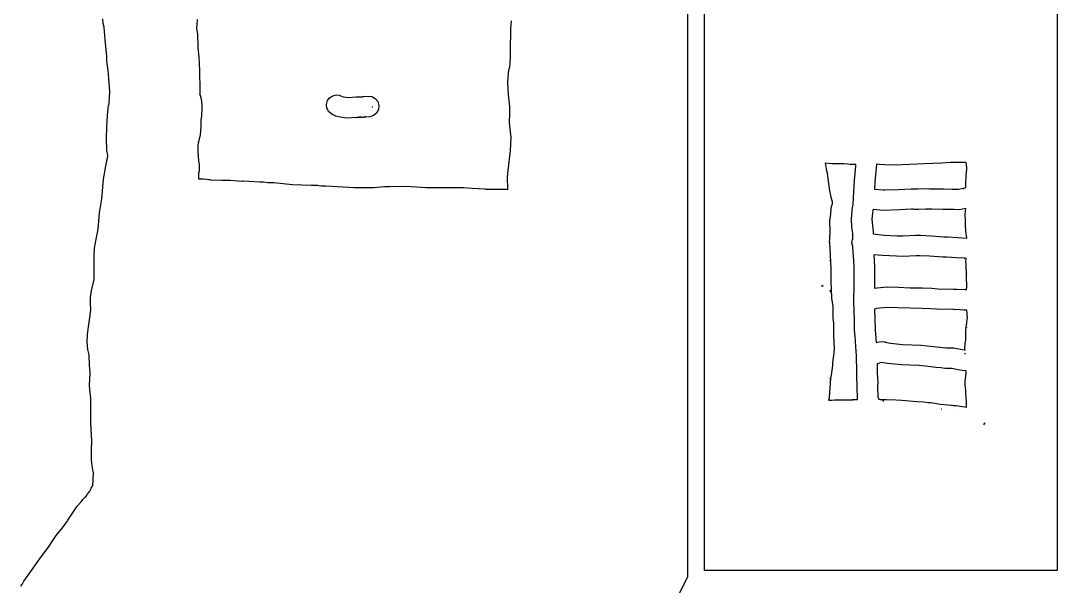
# Model space of a CAD drawing. Extents: x -1 to 629, y 2 to 3679.
# Drawn here: x 386.5 to 628.8, y 1870.8 to 2002.9 of the extents above; entities that cross this region are included whole.
import ezdxf

# ---------------------------------------------------------------- set-up
doc = ezdxf.new("R2010")
doc.units = 0

msp = doc.modelspace()

# ---------------------------------------------------------------- linework, layer by layer
at = {"layer": 'Calque 1'}
for p, q in [((628.826, 2272.6), (628.826, 1874.48)), ((546.329, 1874.48), (546.329, 2065.53)), ((542.329, 2063.93), (542.329, 1872.95)), ((405.714, 2002.27), (405.629333, 2003.35479)), ((405.987, 2001.41), (405.71448, 2002.267249)), ((427.733, 2003.26), (427.598063, 2001.01634)), ((501.046, 2001.04), (501.180937, 2002.93441)), ((405.987, 2001.39), (405.987, 2001.41)), ((406.167, 1998.55), (405.987084, 2001.39427)), ((427.598, 2001.02), (427.785854, 1999.86906)), ((427.786, 1999.87), (427.841562, 1996.63944)), ((501.088, 1999.02), (501.045667, 2001.04671)), ((406.577, 1994.61), (406.166896, 1998.547)), ((500.977, 1995.79), (501.014042, 1997.83787)), ((501.014, 1997.84), (501.088083, 1999.02004)), ((427.841, 1996.64), (428.081771, 1994.39104)), ((500.961, 1994.56), (500.976875, 1995.78767)), ((406.627, 1993.5), (406.576729, 1994.61125)), ((406.931, 1991.3), (406.62673, 1993.49604)), ((428.082, 1994.39), (428.224875, 1991.29702)), ((500.808, 1992.12), (500.929708, 1992.987832)), ((500.93, 1992.99), (500.96175, 1994.55898)), ((407.037, 1989.41), (406.931167, 1991.30706)), ((428.225, 1991.29), (428.341417, 1986.5963)), ((500.374, 1988.52), (500.503646, 1990.73191)), ((500.504, 1990.74), (500.691854, 1991.79569)), ((500.692, 1991.79), (500.808417, 1992.120729)), ((407.288, 1986.35), (407.036646, 1989.40858)), ((500.48, 1985.64), (500.374167, 1988.5266)), ((407.177, 1983.72), (407.2405, 1985.00323)), ((407.241, 1985.01), (407.278042, 1986.35144)), ((407.278, 1986.35), (407.288, 1986.35)), ((428.307, 1985.74), (428.293771, 1985.856417)), ((428.294, 1985.85), (428.307229, 1985.733583)), ((428.307, 1985.74), (428.317583, 1985.665917)), ((428.307, 1985.74), (428.307, 1985.74)), ((428.355, 1985.85), (428.307375, 1985.744167)), ((428.318, 1985.67), (428.638145, 1984.677814)), ((428.341, 1986.6), (428.354229, 1985.845938)), ((458.607, 1984.85), (459.104416, 1985.252166)), ((459.104, 1985.25), (459.683437, 1985.501354)), ((459.684, 1985.5), (460.311062, 1985.59525)), ((460.308, 1985.6), (460.890083, 1985.539146)), ((460.311, 1985.6), (460.308, 1985.6)), ((460.89, 1985.53), (461.456208, 1985.318334)), ((461.457, 1985.32), (461.830062, 1985.1295)), ((461.83, 1985.13), (463.0656, 1985.024167)), ((463.065, 1985.03), (464.9065, 1985.135833)), ((464.907, 1985.13), (466.24579, 1985.174979)), ((466.246, 1985.18), (466.375, 1985.18)), ((466.375, 1985.18), (466.546979, 1985.198521)), ((466.547, 1985.2), (466.692521, 1985.213229)), ((466.693, 1985.21), (467.595228, 1985.297312)), ((467.595, 1985.3), (468.542207, 1985.202104)), ((468.542, 1985.2), (469.348978, 1984.760792)), ((500.633, 1984.29), (500.479542, 1985.63673)), ((406.884, 1982.45), (406.926333, 1982.72252)), ((406.926, 1982.72), (407.010667, 1983.0375)), ((407.011, 1983.04), (407.156521, 1983.577103)), ((407.156, 1983.58), (407.177167, 1983.722875)), ((428.638, 1984.67), (428.786166, 1983.24919)), ((428.786, 1983.25), (428.780708, 1982.27898)), ((458.059, 1982.48), (457.955813, 1983.392811)), ((457.956, 1983.39), (458.220583, 1984.305457)), ((458.221, 1984.3), (458.607291, 1984.842395)), ((468.706, 1982.79), (468.663667, 1982.850854)), ((468.664, 1982.85), (468.682521, 1982.738875)), ((468.664, 1982.85), (468.664, 1982.85)), ((468.682, 1982.74), (468.705813, 1982.790271)), ((469.349, 1984.76), (469.933728, 1984.048272)), ((469.934, 1984.05), (470.211812, 1983.137189)), ((470.212, 1983.13), (470.111458, 1982.182793)), ((470.212, 1983.13), (470.212, 1983.13)), ((500.837, 1982.87), (500.633271, 1984.2961)), ((500.787, 1981.26), (500.837271, 1982.86602)), ((406.582, 1978.02), (406.732812, 1980.8087)), ((406.733, 1980.81), (406.883812, 1982.45041)), ((428.691, 1980.73), (428.558708, 1979.68225)), ((428.781, 1982.28), (428.691042, 1980.7269)), ((458.499, 1981.67), (458.059792, 1982.479624)), ((459.239, 1981.07), (458.498168, 1981.667958)), ((460.142, 1980.63), (459.239772, 1981.069208)), ((461.52, 1980.29), (460.14152, 1980.62602)), ((462.769, 1980.2), (461.52017, 1980.29525)), ((464.883, 1980.32), (462.76898, 1980.198292)), ((464.941, 1980.29), (464.882792, 1980.32175)), ((465.044, 1980.27), (464.940813, 1980.283229)), ((465.084, 1980.27), (465.044, 1980.27)), ((465.124, 1980.3), (465.084313, 1980.273542)), ((465.166, 1980.34), (465.123667, 1980.305604)), ((465.917, 1980.36), (465.165584, 1980.330896)), ((465.952, 1980.38), (465.698, 1980.454083)), ((465.698, 1980.45), (465.917604, 1980.360042)), ((466.055, 1980.37), (465.951813, 1980.380583)), ((466.129, 1980.37), (466.055, 1980.37)), ((466.182, 1980.35), (466.110563, 1980.360583)), ((466.111, 1980.36), (466.129521, 1980.367937)), ((466.513, 1980.36), (466.182271, 1980.349417)), ((466.709, 1980.38), (466.513209, 1980.361479)), ((468.05, 1980.51), (466.70856, 1980.380354)), ((466.875, 1980.42), (466.803563, 1980.401479)), ((466.804, 1980.4), (466.954812, 1980.439687)), ((467.19, 1980.53), (466.875146, 1980.426813)), ((466.955, 1980.44), (467.11375, 1980.490271)), ((467.113, 1980.49), (467.189729, 1980.52175)), ((467.19, 1980.53), (467.19, 1980.53)), ((468.963, 1980.79), (468.050189, 1980.512188)), ((469.672, 1981.37), (468.962918, 1980.785272)), ((470.111, 1982.18), (469.671792, 1981.373022)), ((500.779, 1979.16), (500.786937, 1981.2555)), ((406.479, 1975.46), (406.582187, 1978.02646)), ((428.55, 1978.24), (428.380667, 1976.27679)), ((428.558, 1979.68), (428.550063, 1978.23538)), ((501.168, 1975.66), (500.779063, 1979.16837)), ((406.598, 1972.64), (406.478938, 1975.46045)), ((428.381, 1976.27), (428.002646, 1974.66927)), ((500.993, 1972.59), (501.167625, 1975.65916)), ((427.894, 1972.96), (427.833146, 1972.36998)), ((427.905, 1973.9), (427.883833, 1973.825917)), ((427.884, 1973.83), (427.894583, 1972.962168)), ((428.034, 1974.64), (427.904354, 1973.904459)), ((428.003, 1974.67), (428.03475, 1974.738792)), ((428.034, 1974.74), (428.034, 1974.64)), ((406.341, 1968.94), (406.827833, 1971.32125)), ((406.828, 1971.55), (406.597813, 1972.64008)), ((406.828, 1971.32), (406.828, 1971.55)), ((427.833, 1972.37), (427.981166, 1971.35665)), ((427.982, 1971.36), (428.026979, 1970.12175)), ((500.427, 1967.9), (500.993208, 1972.58576)), ((405.812, 1965.91), (406.341166, 1968.94741)), ((428.027, 1970.12), (428.087854, 1969.84748)), ((428.087, 1969.84), (428.158437, 1969.461646)), ((428.159, 1969.47), (428.188104, 1967.89573)), ((576.077, 1969.48), (574.561, 1969.62)), ((574.561, 1969.62), (574.672, 1969.29)), ((574.563, 1969.61), (574.561, 1969.61)), ((574.561, 1969.61), (574.561, 1969.61)), ((574.561, 1969.61), (574.561, 1969.61)), ((574.561, 1969.61), (574.563, 1969.61)), ((574.672, 1969.29), (574.881, 1967.86)), ((578.953, 1969.49), (576.077, 1969.48)), ((579.847, 1969.38), (578.953, 1969.49)), ((578.953, 1969.49), (578.953, 1969.49)), ((580.392, 1969.35), (579.847, 1969.38)), ((579.847, 1969.38), (579.847, 1969.38)), ((580.836, 1969.34), (580.392, 1969.35)), ((581.733, 1969.37), (580.836, 1969.34)), ((581.387, 1965.59), (581.691, 1969.02)), ((581.691, 1969.02), (581.733, 1969.37)), ((586.461, 1968.55), (586.165, 1965.2)), ((586.554, 1969.38), (586.461, 1968.55)), ((587.218, 1969.37), (586.554, 1969.38)), ((587.221, 1969.37), (587.218, 1969.37)), ((589.806, 1969.2), (587.221, 1969.37)), ((592.571, 1969.25), (589.806, 1969.2)), ((597.82, 1969.49), (592.571, 1969.25)), ((601.863, 1969.65), (597.82, 1969.49)), ((603.895, 1969.82), (601.863, 1969.65)), ((603.897, 1969.82), (603.895, 1969.82)), ((605.546, 1969.84), (603.897, 1969.83)), ((603.897, 1969.83), (603.897, 1969.82)), ((606.945, 1969.79), (605.546, 1969.84)), ((606.948, 1969.79), (606.945, 1969.79)), ((606.945, 1969.79), (606.945, 1969.79)), ((606.945, 1969.79), (606.945, 1969.79)), ((606.945, 1969.79), (606.945, 1969.79)), ((607.358, 1969.79), (606.948, 1969.78)), ((606.948, 1969.78), (606.948, 1969.79)), ((607.435, 1969.76), (607.358, 1969.79)), ((607.604, 1969.68), (607.435, 1969.76)), ((607.541, 1966.76), (607.681, 1968.18)), ((607.681, 1968.18), (607.604, 1969.68)), ((405.428, 1961.31), (405.811645, 1965.90052)), ((428.053, 1965.97), (428.198521, 1965.959417)), ((428.064, 1967.29), (428.053417, 1965.96973)), ((428.188, 1967.89), (428.063646, 1967.292042)), ((428.198, 1965.96), (429.093, 1965.96)), ((429.093, 1965.96), (429.944957, 1965.8965)), ((429.945, 1965.9), (430.370979, 1965.841792)), ((430.371, 1965.84), (430.601187, 1965.795021)), ((430.601, 1965.8), (430.617, 1965.8)), ((430.617, 1965.8), (430.794271, 1965.786771)), ((430.794, 1965.78), (433.50862, 1965.692688)), ((433.509, 1965.7), (435.53571, 1965.66825)), ((435.535, 1965.66), (438.25756, 1965.480084)), ((500.342, 1963.53), (500.299667, 1966.451)), ((500.3, 1966.45), (500.427, 1967.90256)), ((574.881, 1967.86), (574.894, 1967.91)), ((574.881, 1967.86), (574.881, 1967.86)), ((574.894, 1967.91), (575.01, 1967.36)), ((575.01, 1967.36), (575.01, 1967.36)), ((575.01, 1967.36), (575.135, 1966.54)), ((575.135, 1966.54), (575.166, 1966.16)), ((575.166, 1966.16), (575.259, 1965.57)), ((581.233, 1962.93), (581.387, 1965.59)), ((607.469, 1965.58), (607.504, 1966.06)), ((607.504, 1966.06), (607.514, 1966.21)), ((607.514, 1966.46), (607.541, 1966.76)), ((607.514, 1966.21), (607.514, 1966.46)), ((438.258, 1965.48), (438.284, 1965.48)), ((438.284, 1965.48), (438.477146, 1965.493229)), ((438.478, 1965.5), (439.79562, 1965.460313)), ((439.795, 1965.46), (442.40114, 1965.2695)), ((442.401, 1965.27), (443.186812, 1965.251479)), ((443.187, 1965.25), (444.21358, 1965.170625)), ((444.214, 1965.17), (444.359521, 1965.143542)), ((444.359, 1965.14), (444.657979, 1965.124125)), ((444.658, 1965.13), (445.631665, 1965.100896)), ((445.632, 1965.1), (450.02937, 1964.629042)), ((450.029, 1964.63), (454.39991, 1964.53475)), ((454.4, 1964.53), (455.75202, 1964.471792)), ((455.752, 1964.47), (455.802, 1964.47)), ((455.802, 1964.47), (455.847, 1964.47)), ((455.847, 1964.47), (456.161854, 1964.427667)), ((456.162, 1964.43), (456.180521, 1964.408833)), ((456.181, 1964.41), (456.686354, 1964.375604)), ((456.686, 1964.38), (457.73375, 1964.342958)), ((457.734, 1964.34), (461.86943, 1964.141563)), ((461.869, 1964.14), (464.46985, 1963.970667)), ((464.47, 1963.97), (468.92558, 1963.999104)), ((468.926, 1964), (471.593, 1964.161396)), ((471.593, 1964.16), (472.704, 1964.16)), ((472.704, 1964.16), (476.4161, 1964.25525)), ((476.416, 1964.26), (478.97716, 1964.140938)), ((478.977, 1964.14), (481.21802, 1963.936271)), ((481.218, 1963.93), (484.60731, 1963.980271)), ((484.608, 1963.98), (487.2115, 1963.950896)), ((487.211, 1963.96), (487.234813, 1963.962646)), ((487.235, 1963.96), (487.53927, 1963.962646)), ((487.539, 1963.96), (488.49679, 1963.965292)), ((488.497, 1963.97), (489.367478, 1963.980583)), ((489.367, 1963.98), (489.661, 1963.98)), ((489.661, 1963.98), (489.751, 1963.98)), ((489.751, 1963.98), (489.793, 1963.98)), ((489.793, 1963.98), (489.828, 1963.98)), ((489.828, 1963.98), (490.015854, 1963.966771)), ((490.016, 1963.96), (491.95804, 1963.795959)), ((491.958, 1963.8), (495.05891, 1963.614792)), ((495.059, 1963.61), (497.15185, 1963.535917)), ((497.151, 1963.54), (499.924, 1963.54)), ((499.924, 1963.54), (500.342041, 1963.526771)), ((575.259, 1965.57), (575.513, 1963.68)), ((575.513, 1963.68), (575.653, 1962.85)), ((586.073, 1963.61), (586.062, 1963.61)), ((586.062, 1963.61), (588.16, 1963.43)), ((586.165, 1965.2), (586.073, 1963.61)), ((588.16, 1963.43), (588.591, 1963.43)), ((588.591, 1963.43), (588.594, 1963.44)), ((588.594, 1963.44), (591.684, 1963.53)), ((591.684, 1963.53), (594.687, 1963.69)), ((594.687, 1963.69), (596.039, 1963.69)), ((596.039, 1963.69), (596.209, 1963.68)), ((596.209, 1963.68), (596.301, 1963.68)), ((596.301, 1963.68), (598.291, 1963.71)), ((598.291, 1963.71), (598.884, 1963.69)), ((598.884, 1963.69), (599.003, 1963.67)), ((599.003, 1963.67), (599.09, 1963.67)), ((599.09, 1963.67), (599.236, 1963.67)), ((599.236, 1963.67), (602.186, 1963.65)), ((602.186, 1963.65), (602.188, 1963.65)), ((602.188, 1963.65), (604.157, 1963.6)), ((604.157, 1963.6), (604.599, 1963.61)), ((604.599, 1963.61), (605.697, 1963.58)), ((605.697, 1963.58), (606.406, 1963.71)), ((606.406, 1963.71), (607.194, 1963.89)), ((606.932, 1963.74), (606.824, 1963.67)), ((606.824, 1963.67), (606.826, 1963.67)), ((606.826, 1963.67), (606.953, 1963.75)), ((606.943, 1963.75), (606.932, 1963.74)), ((606.953, 1963.75), (606.943, 1963.75)), ((607.194, 1963.89), (607.422, 1963.96)), ((607.422, 1963.96), (607.435, 1963.96)), ((607.435, 1963.96), (607.459, 1964.42)), ((607.459, 1964.42), (607.469, 1965.58)), ((404.899, 1958.08), (405.428166, 1961.3132)), ((575.653, 1962.85), (575.886, 1961.7)), ((575.886, 1961.7), (576.227, 1960.72)), ((581.114, 1960.13), (581.233, 1962.93)), ((575.905, 1959.07), (575.825, 1957.72)), ((575.934, 1959.42), (575.905, 1959.07)), ((576.172, 1960.05), (575.934, 1959.42)), ((576.227, 1960.72), (576.172, 1960.05)), ((580.678, 1956.51), (580.881, 1958.75)), ((580.881, 1958.75), (581.053, 1959.65)), ((581.053, 1959.65), (581.114, 1960.13)), ((585.739, 1958.61), (585.615, 1957.98)), ((585.774, 1958.8), (585.739, 1958.61)), ((588.134, 1958.62), (585.774, 1958.8)), ((591.936, 1958.73), (588.134, 1958.62)), ((594.716, 1958.88), (591.936, 1958.73)), ((595.09, 1958.87), (594.716, 1958.88)), ((595.296, 1958.85), (595.09, 1958.87)), ((595.394, 1958.85), (595.296, 1958.85)), ((595.687, 1958.85), (595.394, 1958.85)), ((596.383, 1958.86), (595.687, 1958.85)), ((598.196, 1958.89), (596.383, 1958.86)), ((596.383, 1958.86), (596.383, 1958.86)), ((598.288, 1958.89), (598.196, 1958.89)), ((598.246, 1958.92), (598.209, 1958.92)), ((598.209, 1958.92), (598.288, 1958.89)), ((598.413, 1958.89), (598.246, 1958.92)), ((598.423, 1958.89), (598.413, 1958.89)), ((598.434, 1958.89), (598.423, 1958.89)), ((598.611, 1958.87), (598.434, 1958.89)), ((598.743, 1958.87), (598.611, 1958.87)), ((599.236, 1958.87), (598.743, 1958.87)), ((599.204, 1958.91), (599.217, 1958.91)), ((599.217, 1958.91), (599.204, 1958.91)), ((599.204, 1958.91), (599.204, 1958.91)), ((599.402, 1958.98), (599.225, 1958.93)), ((599.225, 1958.93), (599.27, 1958.94)), ((599.225, 1958.93), (599.225, 1958.93)), ((602.069, 1958.85), (599.236, 1958.87)), ((599.27, 1958.94), (599.402, 1958.98)), ((599.402, 1958.98), (599.415, 1958.98)), ((599.415, 1958.98), (599.402, 1958.98)), ((599.402, 1958.98), (599.402, 1958.98)), ((604.247, 1958.8), (602.069, 1958.85)), ((602.069, 1958.85), (602.069, 1958.85)), ((604.249, 1958.8), (604.247, 1958.8)), ((604.247, 1958.8), (604.247, 1958.8)), ((604.247, 1958.8), (604.247, 1958.8)), ((604.247, 1958.8), (604.247, 1958.8)), ((604.247, 1958.8), (604.247, 1958.8)), ((604.252, 1958.8), (604.249, 1958.8)), ((604.249, 1958.8), (604.249, 1958.8)), ((604.249, 1958.8), (604.249, 1958.8)), ((604.249, 1958.8), (604.249, 1958.8)), ((604.249, 1958.8), (604.249, 1958.8)), ((604.249, 1958.8), (604.249, 1958.8)), ((604.255, 1958.8), (604.252, 1958.8)), ((604.252, 1958.8), (604.252, 1958.8)), ((604.252, 1958.8), (604.252, 1958.8)), ((604.252, 1958.8), (604.252, 1958.8)), ((604.252, 1958.8), (604.252, 1958.8)), ((604.257, 1958.8), (604.255, 1958.8)), ((604.255, 1958.8), (604.255, 1958.8)), ((604.255, 1958.8), (604.255, 1958.8)), ((604.255, 1958.8), (604.255, 1958.8)), ((604.614, 1958.81), (604.257, 1958.79)), ((604.257, 1958.79), (604.257, 1958.8)), ((605.998, 1958.78), (604.614, 1958.81)), ((607.385, 1959.02), (605.998, 1958.78)), ((607.3, 1957.58), (607.358, 1958.5)), ((607.358, 1958.5), (607.461, 1958.99)), ((607.461, 1959.01), (607.385, 1959.02)), ((607.461, 1958.99), (607.461, 1959.01)), ((404.537, 1954.2), (404.899479, 1958.07879)), ((575.825, 1957.72), (575.55, 1956.1)), ((575.55, 1956.1), (575.621, 1953.84)), ((580.678, 1956.5), (580.678, 1956.51)), ((580.823, 1954.68), (580.678, 1956.5)), ((585.615, 1957.98), (585.472, 1956.56)), ((585.472, 1956.56), (585.482, 1956.56)), ((585.482, 1956.56), (585.789, 1953.6)), ((607.403, 1956.31), (607.3, 1957.58)), ((607.356, 1955.36), (607.403, 1956.31)), ((404.14, 1952.24), (404.536875, 1954.19791)), ((575.621, 1953.84), (575.566, 1952.02)), ((580.995, 1953.27), (580.823, 1954.68)), ((585.789, 1953.6), (585.808, 1953.11)), ((607.438, 1953.78), (607.356, 1955.36)), ((607.694, 1952.18), (607.438, 1953.78)), ((403.732, 1949.78), (404.139458, 1952.24591)), ((575.566, 1952.02), (575.529, 1951.11)), ((575.529, 1951.11), (575.534, 1951.15)), ((575.534, 1951.15), (575.574, 1950.8)), ((580.828, 1951.01), (580.966, 1951.85)), ((580.966, 1951.84), (580.995, 1951.89)), ((580.966, 1951.85), (580.966, 1951.84)), ((580.995, 1951.89), (580.995, 1953.27)), ((585.808, 1953.11), (585.863, 1953.1)), ((585.863, 1953.1), (588.335, 1952.82)), ((588.335, 1952.82), (591.393, 1952.68)), ((591.393, 1952.68), (592.798, 1952.66)), ((592.798, 1952.66), (595.64, 1952.8)), ((595.64, 1952.8), (596.82, 1952.8)), ((596.82, 1952.8), (599.302, 1952.7)), ((599.302, 1952.7), (602.31, 1952.45)), ((602.31, 1952.45), (603.13, 1952.44)), ((603.13, 1952.44), (605.601, 1952.31)), ((605.601, 1952.31), (607.697, 1952.16)), ((607.697, 1952.16), (607.694, 1952.18)), ((403.635, 1947.73), (403.732896, 1949.77523)), ((575.574, 1950.8), (575.643, 1949.75)), ((575.643, 1949.75), (575.69, 1948.13)), ((580.99, 1950.18), (580.828, 1951.01)), ((580.998, 1949.83), (580.99, 1950.18)), ((581.154, 1948.09), (580.998, 1949.83)), ((403.653, 1945.83), (403.634479, 1947.735)), ((575.656, 1946.9), (575.645, 1946.89)), ((575.645, 1946.89), (575.645, 1946.89)), ((575.645, 1946.89), (575.656, 1946.89)), ((575.656, 1946.9), (575.666, 1946.93)), ((575.666, 1946.93), (575.656, 1946.89)), ((575.656, 1946.89), (575.656, 1946.9)), ((575.656, 1946.9), (575.656, 1946.9)), ((575.656, 1946.9), (575.656, 1946.9)), ((575.656, 1946.9), (575.656, 1946.9)), ((575.656, 1946.89), (575.656, 1946.9)), ((575.666, 1946.93), (575.666, 1946.95)), ((575.666, 1946.95), (575.666, 1946.93)), ((575.666, 1946.93), (575.666, 1946.93)), ((575.69, 1948.13), (575.704, 1947.89)), ((575.704, 1947.89), (575.733, 1947.7)), ((575.733, 1947.7), (575.791, 1947)), ((575.791, 1947), (575.828, 1946.13)), ((581.339, 1945.5), (581.154, 1948.09)), ((585.951, 1948.26), (585.94, 1948.26)), ((585.94, 1948.26), (586.12, 1945.52)), ((587.956, 1948.05), (585.951, 1948.26)), ((591.269, 1947.9), (587.956, 1948.05)), ((591.269, 1947.89), (591.269, 1947.9)), ((592.822, 1947.87), (591.269, 1947.89)), ((595.801, 1948.01), (592.822, 1947.87)), ((592.822, 1947.87), (592.822, 1947.87)), ((596.762, 1948.01), (595.801, 1948.01)), ((598.944, 1947.93), (596.762, 1948.01)), ((602.082, 1947.67), (598.944, 1947.93)), ((602.958, 1947.66), (602.082, 1947.67)), ((602.082, 1947.67), (602.082, 1947.67)), ((605.297, 1947.53), (602.958, 1947.66)), ((602.958, 1947.66), (602.958, 1947.66)), ((602.958, 1947.66), (602.958, 1947.66)), ((602.958, 1947.66), (602.958, 1947.66)), ((607.157, 1947.41), (605.297, 1947.53)), ((605.297, 1947.53), (605.297, 1947.53)), ((607.157, 1947.4), (607.157, 1947.41)), ((607.496, 1947.36), (607.157, 1947.4)), ((607.483, 1946.6), (607.496, 1947.36)), ((607.493, 1945.97), (607.483, 1946.6)), ((403.616, 1942.45), (403.653042, 1945.82872)), ((575.828, 1946.13), (575.873, 1945.43)), ((575.873, 1945.43), (575.862, 1941.91)), ((581.329, 1944.17), (581.339, 1945.5)), ((581.35, 1941.41), (581.329, 1944.17)), ((586.12, 1945.52), (586.11, 1944.18)), ((586.11, 1944.18), (586.128, 1941.28)), ((607.509, 1945.78), (607.493, 1945.97)), ((607.52, 1945.71), (607.509, 1945.78)), ((607.509, 1945.69), (607.52, 1945.71)), ((607.509, 1945.64), (607.509, 1945.69)), ((607.509, 1945.6), (607.509, 1945.64)), ((607.509, 1945.52), (607.509, 1945.6)), ((607.509, 1945.47), (607.509, 1945.52)), ((607.522, 1945.38), (607.509, 1945.47)), ((607.522, 1945.31), (607.522, 1945.38)), ((607.522, 1945.19), (607.522, 1945.31)), ((607.535, 1945.02), (607.522, 1945.19)), ((607.554, 1944.98), (607.535, 1945.02)), ((607.565, 1944.43), (607.554, 1944.98)), ((607.575, 1944.2), (607.565, 1944.43)), ((607.586, 1944.14), (607.575, 1944.2)), ((607.578, 1943.76), (607.588, 1943.78)), ((607.586, 1944.12), (607.586, 1944.14)), ((607.607, 1943.96), (607.586, 1944.12)), ((607.586, 1944.12), (607.586, 1944.12)), ((607.586, 1943.83), (607.586, 1943.96)), ((607.586, 1943.96), (607.615, 1943.88)), ((607.588, 1943.78), (607.586, 1943.83)), ((607.625, 1943.9), (607.607, 1943.96)), ((607.615, 1943.88), (607.625, 1943.9)), ((402.926, 1939.53), (403.616562, 1942.4457)), ((575.862, 1941.91), (575.92, 1940.19)), ((581.228, 1937.27), (581.35, 1941.41)), ((607.578, 1943.71), (607.578, 1943.76)), ((607.578, 1943.56), (607.578, 1943.71)), ((607.578, 1943.41), (607.578, 1943.56)), ((607.578, 1943.32), (607.578, 1943.41)), ((607.588, 1943.29), (607.578, 1943.32)), ((607.588, 1942.84), (607.588, 1943.29)), ((607.655, 1941.13), (607.588, 1942.84)), ((402.764, 1938.16), (402.925396, 1939.53583)), ((573.936, 1941.04), (573.69, 1941.02)), ((573.69, 1941.02), (574.053, 1941)), ((574.053, 1941), (573.936, 1941.04)), ((574.053, 1941), (574.053, 1941)), ((575.69, 1939.9), (575.64, 1939.97)), ((575.64, 1939.97), (575.64, 1939.97)), ((575.64, 1939.97), (575.823, 1939.65)), ((575.823, 1939.66), (575.69, 1939.9)), ((575.846, 1939.61), (575.823, 1939.66)), ((575.823, 1939.66), (575.846, 1939.61)), ((575.823, 1939.65), (575.823, 1939.66)), ((575.846, 1939.61), (575.846, 1939.61)), ((575.92, 1940.19), (575.992, 1939.51)), ((575.992, 1939.51), (576.045, 1938.77)), ((586.128, 1941.28), (586.102, 1940.45)), ((586.102, 1940.45), (586.71, 1940.53)), ((586.71, 1940.53), (589.052, 1940.73)), ((589.052, 1940.73), (591.684, 1940.66)), ((591.684, 1940.66), (594.46, 1940.54)), ((594.46, 1940.54), (597.27, 1940.51)), ((597.27, 1940.51), (599.503, 1940.41)), ((599.503, 1940.41), (600.868, 1940.3)), ((600.868, 1940.3), (604.57, 1940.22)), ((604.57, 1940.22), (605.324, 1940.24)), ((605.324, 1940.24), (607.176, 1940.13)), ((607.176, 1940.13), (607.618, 1940.11)), ((607.618, 1940.11), (607.639, 1940.44)), ((607.618, 1940.11), (607.618, 1940.11)), ((607.639, 1940.44), (607.644, 1940.49)), ((607.644, 1940.49), (607.655, 1941.12)), ((607.655, 1941.12), (607.655, 1941.13)), ((402.775, 1936.98), (402.764417, 1938.15739)), ((402.881, 1935.26), (402.775167, 1936.98244)), ((576.045, 1938.77), (576.034, 1938.43)), ((576.034, 1938.43), (576.034, 1938.43)), ((576.034, 1938.43), (576.055, 1938.08)), ((576.055, 1938.08), (576.346, 1936.19)), ((581.416, 1933.03), (581.228, 1937.27)), ((402.243, 1930.83), (402.690145, 1934.14522)), ((402.69, 1934.15), (402.803771, 1934.808812)), ((402.804, 1934.81), (402.872792, 1935.20952)), ((402.873, 1935.21), (402.880937, 1935.260271)), ((576.346, 1936.19), (576.333, 1934.46)), ((576.333, 1934.46), (576.376, 1933.5)), ((586.581, 1935.65), (586.075, 1935.49)), ((586.075, 1935.49), (586.202, 1933.21)), ((587.335, 1935.77), (586.581, 1935.65)), ((587.337, 1935.77), (587.335, 1935.77)), ((589.189, 1935.93), (587.337, 1935.77)), ((591.454, 1935.86), (589.189, 1935.93)), ((594.415, 1935.74), (591.454, 1935.86)), ((597.124, 1935.71), (594.415, 1935.74)), ((599.209, 1935.61), (597.124, 1935.71)), ((600.582, 1935.5), (599.209, 1935.61)), ((604.607, 1935.42), (600.582, 1935.5)), ((604.609, 1935.42), (604.607, 1935.42)), ((604.607, 1935.42), (604.607, 1935.42)), ((604.612, 1935.42), (604.609, 1935.42)), ((604.609, 1935.42), (604.609, 1935.42)), ((604.609, 1935.42), (604.609, 1935.42)), ((604.609, 1935.42), (604.609, 1935.42)), ((604.609, 1935.42), (604.609, 1935.42)), ((604.609, 1935.42), (604.609, 1935.42)), ((604.614, 1935.42), (604.612, 1935.42)), ((604.612, 1935.42), (604.612, 1935.42)), ((604.612, 1935.42), (604.612, 1935.42)), ((604.612, 1935.42), (604.612, 1935.42)), ((604.617, 1935.42), (604.614, 1935.42)), ((604.614, 1935.42), (604.614, 1935.42)), ((604.614, 1935.42), (604.614, 1935.42)), ((604.614, 1935.42), (604.614, 1935.42)), ((604.614, 1935.42), (604.614, 1935.42)), ((604.614, 1935.42), (604.614, 1935.42)), ((604.614, 1935.42), (604.614, 1935.42)), ((604.62, 1935.42), (604.617, 1935.42)), ((604.617, 1935.42), (604.617, 1935.42)), ((604.617, 1935.42), (604.617, 1935.42)), ((604.617, 1935.42), (604.617, 1935.42)), ((604.617, 1935.42), (604.617, 1935.42)), ((604.617, 1935.42), (604.617, 1935.42)), ((604.622, 1935.42), (604.62, 1935.42)), ((604.62, 1935.42), (604.62, 1935.42)), ((604.62, 1935.42), (604.62, 1935.42)), ((605.289, 1935.43), (604.622, 1935.41)), ((604.622, 1935.41), (604.622, 1935.42)), ((604.622, 1935.42), (604.622, 1935.42)), ((604.622, 1935.42), (604.622, 1935.42)), ((607.012, 1935.33), (605.289, 1935.43)), ((605.289, 1935.43), (605.289, 1935.43)), ((607.652, 1935.3), (607.012, 1935.33)), ((607.76, 1934.53), (607.652, 1935.3)), ((607.782, 1934.46), (607.76, 1934.53)), ((607.792, 1934.23), (607.782, 1934.46)), ((607.795, 1934.23), (607.792, 1934.23)), ((607.864, 1933.53), (607.795, 1934.23)), ((576.376, 1933.5), (576.479, 1932.17)), ((576.479, 1932.17), (576.479, 1931.49)), ((581.445, 1930.76), (581.416, 1933.03)), ((586.202, 1933.21), (586.234, 1930.93)), ((607.506, 1931.23), (607.602, 1931.92)), ((607.602, 1931.92), (607.665, 1932.14)), ((607.665, 1932.14), (607.7, 1932.53)), ((607.7, 1932.53), (607.864, 1933.53)), ((401.962, 1927.88), (402.062542, 1929.53629)), ((402.063, 1929.54), (402.242916, 1930.8391)), ((576.479, 1931.49), (576.481, 1931.5)), ((576.481, 1931.5), (576.537, 1929.44)), ((576.537, 1929.44), (576.635, 1926.24)), ((581.445, 1930.75), (581.445, 1930.76)), ((581.524, 1929.78), (581.445, 1930.75)), ((581.575, 1929.3), (581.524, 1929.78)), ((581.688, 1926.77), (581.575, 1929.3)), ((586.239, 1930.62), (586.223, 1930.72)), ((586.223, 1930.72), (586.345, 1929.74)), ((586.234, 1930.93), (586.239, 1930.62)), ((586.345, 1929.74), (586.446, 1927.77)), ((607.416, 1928.21), (607.427, 1929.72)), ((607.427, 1929.72), (607.475, 1930.71)), ((607.475, 1930.71), (607.506, 1931.23)), ((607.583, 1931.33), (607.573, 1931.33)), ((607.573, 1931.33), (607.583, 1931.26)), ((607.583, 1931.28), (607.583, 1931.33)), ((607.583, 1931.27), (607.583, 1931.28)), ((607.583, 1931.26), (607.583, 1931.27)), ((402.156, 1926.12), (401.962854, 1927.87683)), ((586.446, 1927.77), (587.144, 1927.92)), ((587.144, 1927.92), (588.001, 1927.98)), ((587.144, 1927.92), (587.144, 1927.92)), ((588.001, 1927.98), (588.52, 1927.9)), ((588.52, 1927.9), (588.695, 1927.8)), ((588.695, 1927.8), (588.52, 1927.79)), ((588.52, 1927.79), (589.819, 1927.56)), ((589.819, 1927.56), (592.671, 1927.28)), ((592.671, 1927.28), (596.91, 1927.13)), ((596.91, 1927.13), (599.918, 1926.83)), ((599.918, 1926.83), (601.373, 1926.61)), ((607.234, 1926.34), (607.311, 1927.55)), ((607.311, 1927.55), (607.416, 1928.21)), ((402.433, 1924.84), (402.155188, 1926.12058)), ((402.542, 1922.42), (402.433521, 1924.84623)), ((576.518, 1924.7), (576.357, 1923.59)), ((576.577, 1925.48), (576.518, 1924.7)), ((576.635, 1926.24), (576.577, 1925.48)), ((581.884, 1924.65), (581.688, 1926.77)), ((581.937, 1920.87), (581.884, 1924.65)), ((601.373, 1926.61), (602.061, 1926.56)), ((602.061, 1926.56), (602.794, 1926.5)), ((602.794, 1926.5), (602.794, 1926.5)), ((602.794, 1926.5), (604.532, 1926.46)), ((604.532, 1926.46), (605.313, 1926.35)), ((605.313, 1926.35), (607.078, 1925.99)), ((607.078, 1925.99), (607.26, 1925.95)), ((607.258, 1925.96), (607.234, 1926.34)), ((607.244, 1925.12), (607.234, 1925.12)), ((607.234, 1925.12), (607.244, 1925.12)), ((607.316, 1925.21), (607.244, 1925.12)), ((607.244, 1925.11), (607.258, 1925.12)), ((607.244, 1925.12), (607.244, 1925.11)), ((607.26, 1925.95), (607.258, 1925.96)), ((607.258, 1925.12), (607.316, 1925.17)), ((607.316, 1925.17), (607.316, 1925.21)), ((402.685, 1920.59), (402.542125, 1922.41827)), ((576.233, 1922.35), (576.032, 1920.72)), ((576.288, 1923.05), (576.233, 1922.35)), ((576.357, 1923.59), (576.288, 1923.05)), ((586.742, 1922.79), (586.731, 1920.89)), ((587.242, 1922.9), (586.742, 1922.79)), ((587.641, 1923.07), (587.242, 1922.9)), ((587.649, 1923.07), (587.641, 1923.07)), ((589.105, 1922.82), (587.649, 1923.07)), ((589.105, 1922.81), (589.105, 1922.82)), ((592.385, 1922.49), (589.105, 1922.81)), ((596.553, 1922.35), (592.385, 1922.49)), ((599.304, 1922.07), (596.553, 1922.35)), ((596.553, 1922.35), (596.553, 1922.35)), ((600.423, 1921.91), (599.304, 1922.07)), ((402.515, 1917.67), (402.684333, 1920.58306)), ((575.894, 1919.8), (575.815, 1919.25)), ((575.955, 1920.11), (575.894, 1919.8)), ((576.032, 1920.72), (575.955, 1920.11)), ((581.971, 1919.02), (581.937, 1920.87)), ((586.731, 1920.89), (586.747, 1920.89)), ((586.747, 1920.89), (586.776, 1919.22)), ((601.659, 1921.78), (600.423, 1921.91)), ((601.662, 1921.78), (601.659, 1921.78)), ((602.561, 1921.7), (601.662, 1921.78)), ((604.196, 1921.67), (602.561, 1921.7)), ((604.601, 1921.61), (604.196, 1921.67)), ((606.059, 1921.3), (604.601, 1921.61)), ((604.601, 1921.61), (604.601, 1921.61)), ((606.583, 1921.18), (606.059, 1921.3)), ((607.488, 1921.08), (606.583, 1921.18)), ((607.292, 1918.65), (607.483, 1920.03)), ((607.483, 1920.08), (607.493, 1920.36)), ((607.483, 1920.03), (607.483, 1920.08)), ((607.504, 1920.78), (607.488, 1921.08)), ((607.493, 1920.36), (607.504, 1920.78)), ((402.666, 1915.98), (402.515188, 1917.67862)), ((574.926, 1918.41), (574.926, 1918.41)), ((574.926, 1918.41), (574.926, 1918.41)), ((574.926, 1918.41), (574.926, 1918.41)), ((574.926, 1918.41), (574.926, 1918.41)), ((574.926, 1918.41), (574.926, 1918.41)), ((574.926, 1918.41), (574.926, 1918.41)), ((574.926, 1918.41), (574.928, 1918.41)), ((574.928, 1918.41), (574.926, 1918.41)), ((574.931, 1918.41), (574.928, 1918.42)), ((574.928, 1918.42), (574.928, 1918.42)), ((574.928, 1918.42), (574.928, 1918.42)), ((574.928, 1918.42), (574.928, 1918.41)), ((574.928, 1918.41), (574.928, 1918.41)), ((574.928, 1918.41), (574.928, 1918.41)), ((574.928, 1918.41), (574.928, 1918.41)), ((574.928, 1918.41), (574.928, 1918.41)), ((574.928, 1918.41), (574.928, 1918.41)), ((574.928, 1918.41), (574.931, 1918.41)), ((574.928, 1918.41), (574.928, 1918.41)), ((574.928, 1918.41), (574.928, 1918.41)), ((574.928, 1918.41), (574.928, 1918.41)), ((574.928, 1918.41), (574.928, 1918.41)), ((574.928, 1918.41), (574.928, 1918.41)), ((574.936, 1918.42), (574.936, 1918.42)), ((574.936, 1918.42), (574.936, 1918.42)), ((574.936, 1918.42), (574.936, 1918.42)), ((574.936, 1918.42), (574.936, 1918.42)), ((574.936, 1918.42), (574.936, 1918.42)), ((574.936, 1918.42), (574.936, 1918.42)), ((574.936, 1918.42), (574.936, 1918.42)), ((574.936, 1918.42), (574.939, 1918.42)), ((574.939, 1918.42), (574.936, 1918.42)), ((574.936, 1918.42), (574.936, 1918.42)), ((574.939, 1918.42), (574.939, 1918.42)), ((574.939, 1918.42), (574.939, 1918.42)), ((574.939, 1918.42), (574.939, 1918.42)), ((574.939, 1918.42), (574.939, 1918.42)), ((574.939, 1918.42), (574.939, 1918.42)), ((574.939, 1918.42), (574.939, 1918.42)), ((575.484, 1918.93), (575.494, 1918.94)), ((575.497, 1918.94), (575.484, 1918.92)), ((575.484, 1918.92), (575.484, 1918.93)), ((575.494, 1918.94), (575.497, 1918.94)), ((575.497, 1918.94), (575.497, 1918.94)), ((575.497, 1918.94), (575.497, 1918.94)), ((575.5, 1918.95), (575.51, 1918.97)), ((575.508, 1918.97), (575.5, 1918.95)), ((575.5, 1918.95), (575.5, 1918.95)), ((575.51, 1918.97), (575.508, 1918.97)), ((575.51, 1918.97), (575.51, 1918.97)), ((575.666, 1917.26), (575.616, 1916.89)), ((575.701, 1919.3), (575.643, 1919.19)), ((575.643, 1919.19), (575.69, 1919.26)), ((575.643, 1919.19), (575.643, 1919.19)), ((575.688, 1917.94), (575.666, 1917.26)), ((575.735, 1918.37), (575.688, 1917.95)), ((575.688, 1917.95), (575.688, 1917.94)), ((575.69, 1919.26), (575.701, 1919.3)), ((575.815, 1919.25), (575.735, 1918.37)), ((582.024, 1918.35), (581.971, 1919.02)), ((582.014, 1917.49), (582.024, 1918.35)), ((582.098, 1914.52), (582.014, 1917.49)), ((586.776, 1919.22), (586.832, 1918.47)), ((586.832, 1918.47), (586.821, 1917.49)), ((586.821, 1917.49), (586.895, 1915)), ((607.316, 1917.68), (607.292, 1918.65)), ((607.403, 1917.16), (607.316, 1917.68)), ((607.44, 1916.67), (607.403, 1917.16)), ((402.833, 1914.81), (402.666313, 1915.97681)), ((402.888, 1912.05), (402.832438, 1914.80695)), ((575.455, 1914.71), (575.36, 1914.26)), ((575.566, 1916.35), (575.455, 1914.71)), ((575.614, 1916.94), (575.566, 1916.35)), ((575.616, 1916.89), (575.614, 1916.94)), ((586.895, 1915), (586.977, 1914.81)), ((586.977, 1914.81), (587.051, 1914.66)), ((607.477, 1916.1), (607.44, 1916.67)), ((607.517, 1914.56), (607.477, 1916.1)), ((575.36, 1914.25), (575.841, 1914.27)), ((575.36, 1914.26), (575.36, 1914.25)), ((575.841, 1914.27), (575.841, 1914.27)), ((575.841, 1914.27), (575.841, 1914.27)), ((575.841, 1914.27), (576.193, 1914.27)), ((576.193, 1914.27), (576.73, 1914.33)), ((576.73, 1914.33), (577.564, 1914.33)), ((577.564, 1914.33), (578.36, 1914.37)), ((578.36, 1914.37), (579.04, 1914.34)), ((579.04, 1914.34), (579.889, 1914.36)), ((579.889, 1914.36), (579.889, 1914.36)), ((579.889, 1914.36), (580.609, 1914.34)), ((580.609, 1914.34), (580.995, 1914.35)), ((580.993, 1914.35), (580.86, 1914.31)), ((580.86, 1914.31), (580.892, 1914.31)), ((580.892, 1914.3), (581.016, 1914.35)), ((580.892, 1914.31), (580.892, 1914.3)), ((581.016, 1914.35), (580.993, 1914.35)), ((580.995, 1914.35), (581.037, 1914.36)), ((581.037, 1914.36), (581.098, 1914.38)), ((581.098, 1914.38), (581.45, 1914.42)), ((581.45, 1914.42), (581.792, 1914.43)), ((581.792, 1914.43), (582.098, 1914.42)), ((582.098, 1914.42), (582.098, 1914.52)), ((587.051, 1914.66), (587.051, 1914.58)), ((587.051, 1914.58), (587.051, 1914.55)), ((587.051, 1914.55), (587.089, 1914.51)), ((587.089, 1914.51), (587.089, 1914.45)), ((587.089, 1914.45), (587.2, 1914.46)), ((587.2, 1914.46), (587.287, 1914.46)), ((587.287, 1914.46), (587.438, 1914.44)), ((587.438, 1914.44), (587.504, 1914.44)), ((587.504, 1914.44), (588.893, 1914.43)), ((588.208, 1914.1), (588.057, 1914.18)), ((588.057, 1914.18), (588.057, 1914.18)), ((588.057, 1914.18), (588.134, 1914.03)), ((588.131, 1914.03), (588.142, 1914.05)), ((588.134, 1914.03), (588.131, 1914.03)), ((588.142, 1914.05), (588.179, 1914.05)), ((588.179, 1914.05), (588.213, 1914.08)), ((588.232, 1914.08), (588.208, 1914.1)), ((588.213, 1914.08), (588.232, 1914.08)), ((588.893, 1914.43), (588.893, 1914.43)), ((588.893, 1914.43), (591.094, 1914.3)), ((591.094, 1914.3), (592.499, 1914.25)), ((592.499, 1914.25), (595.955, 1913.98)), ((595.955, 1913.98), (597.524, 1913.86)), ((597.524, 1913.86), (598.677, 1913.71)), ((598.677, 1913.71), (599.257, 1913.68)), ((599.257, 1913.68), (601.545, 1913.35)), ((601.545, 1913.35), (603.344, 1913.18)), ((603.344, 1913.18), (603.995, 1913.11)), ((603.995, 1913.11), (604.231, 1913.07)), ((604.231, 1913.07), (604.268, 1913.06)), ((604.268, 1913.06), (604.472, 1913.03)), ((604.472, 1913.03), (605.178, 1912.98)), ((605.178, 1912.98), (605.178, 1912.98)), ((605.178, 1912.98), (607.099, 1912.71)), ((607.099, 1912.71), (607.52, 1912.65)), ((607.575, 1914.17), (607.517, 1914.56)), ((607.517, 1914.56), (607.517, 1914.56)), ((607.52, 1912.65), (607.586, 1912.64)), ((607.604, 1913.54), (607.575, 1914.17)), ((607.586, 1912.65), (607.62, 1912.95)), ((607.586, 1912.64), (607.586, 1912.65)), ((607.62, 1912.95), (607.604, 1913.54)), ((402.851, 1909.07), (402.888042, 1912.0492)), ((601.77, 1912.14), (601.81, 1912.19)), ((601.81, 1912.19), (601.77, 1912.15)), ((601.77, 1912.15), (601.77, 1912.15)), ((601.77, 1912.15), (601.77, 1912.14)), ((601.77, 1912.14), (601.77, 1912.14)), ((601.77, 1912.14), (601.77, 1912.14)), ((601.77, 1912.14), (601.77, 1912.14)), ((605.493, 1912.25), (605.49, 1912.25)), ((605.49, 1912.25), (605.49, 1912.25)), ((605.49, 1912.25), (605.49, 1912.25)), ((605.49, 1912.25), (605.49, 1912.25)), ((605.49, 1912.25), (605.49, 1912.25)), ((605.49, 1912.25), (605.49, 1912.25)), ((605.49, 1912.25), (605.49, 1912.25)), ((605.49, 1912.25), (605.49, 1912.25)), ((605.49, 1912.25), (605.49, 1912.25)), ((605.49, 1912.25), (605.493, 1912.25)), ((605.493, 1912.24), (605.493, 1912.25)), ((605.493, 1912.25), (605.493, 1912.25)), ((605.493, 1912.25), (605.493, 1912.25)), ((605.493, 1912.25), (605.493, 1912.25)), ((605.493, 1912.25), (605.493, 1912.25)), ((605.493, 1912.25), (605.493, 1912.25)), ((605.493, 1912.25), (605.493, 1912.25)), ((605.493, 1912.25), (605.493, 1912.25)), ((605.493, 1912.25), (605.493, 1912.25)), ((605.493, 1912.25), (605.493, 1912.25)), ((605.493, 1912.25), (605.493, 1912.25)), ((605.493, 1912.25), (605.493, 1912.25)), ((605.493, 1912.25), (605.493, 1912.24)), ((403.092, 1904.66), (402.851229, 1909.0706)), ((611.914, 1908.96), (611.631, 1908.47)), ((611.631, 1908.47), (611.896, 1908.9)), ((611.631, 1908.47), (611.631, 1908.47)), ((611.896, 1908.9), (611.914, 1908.96)), ((402.978, 1900.24), (402.980646, 1902.66887)), ((402.981, 1902.66), (403.092125, 1904.6576)), ((403.254, 1898.37), (402.978834, 1900.23266)), ((403.455, 1897.28), (403.253917, 1898.37802)), ((403.293, 1894.35), (403.454396, 1897.27629)), ((402.103, 1892.33), (402.56602, 1892.95177)), ((402.566, 1892.95), (402.587167, 1892.971167)), ((402.587, 1892.97), (402.729875, 1893.181666)), ((402.73, 1893.18), (402.796146, 1893.280542)), ((402.796, 1893.3), (402.862146, 1893.456104)), ((402.796, 1893.28), (402.796, 1893.3)), ((402.862, 1893.45), (402.875229, 1893.502917)), ((402.875, 1893.52), (402.901458, 1893.665521)), ((402.875, 1893.51), (402.875, 1893.52)), ((402.902, 1893.66), (403.293583, 1894.34527)), ((399.668, 1889.46), (400.554353, 1890.52627)), ((400.555, 1890.53), (400.98627, 1891.048583)), ((400.986, 1891.05), (401.451666, 1891.478624)), ((401.452, 1891.48), (401.589583, 1891.622875)), ((401.589, 1891.62), (401.763625, 1891.858125)), ((401.589, 1891.62), (401.589, 1891.62)), ((401.764, 1891.86), (402.002125, 1892.14575)), ((402.002, 1892.14), (402.102542, 1892.325208)), ((397.478, 1886.18), (399.66875, 1889.46877)), ((396.195, 1884.41), (397.47823, 1886.17477)), ((394.76, 1882.64), (396.19404, 1884.41535)), ((392.948, 1879.93), (393.657082, 1880.99892)), ((393.657, 1881), (394.76031, 1882.63777)), ((391.027, 1877.34), (392.94787, 1879.92762)), ((389.389, 1874.98), (391.02677, 1877.34273)), ((388.204, 1873.38), (389.38933, 1874.98337)), ((389.389, 1874.98), (389.389, 1874.98)), ((628.826, 1874.48), (546.329, 1874.48)), ((386.461, 1870.77), (386.826125, 1871.320333)), ((386.826, 1871.32), (386.847167, 1871.357042)), ((386.847, 1871.36), (387.003104, 1871.648395)), ((387.003, 1871.65), (387.212021, 1871.964854)), ((387.212, 1871.96), (388.204186, 1873.37287)), ((542.329, 1872.95), (440.525, 1665.24))]:
    msp.add_line(p, q, dxfattribs=at)

doc.saveas('drawing.dxf')
